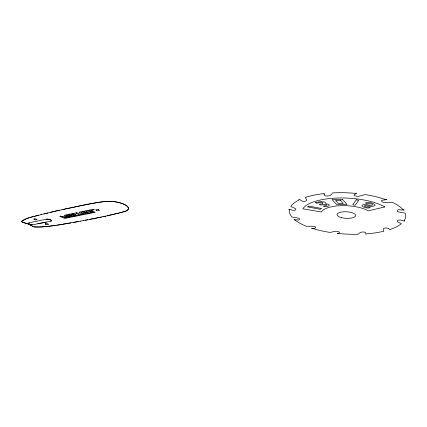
<?xml version="1.0" encoding="UTF-8"?>
<svg xmlns="http://www.w3.org/2000/svg" width="427" height="427" viewBox="0 0 427 427"><rect width="100%" height="100%" fill="white"/><g stroke="black" fill="none" stroke-linecap="round" stroke-linejoin="round"><path stroke-width="0.64" d="M64.525 218.346L59.812 216.308C61.349 216.516 64.546 216.521 66.377 216.793C56.823 219.131 78.029 215.731 64.899 218.41M66.281 215.47L69.366 214.792L68.341 214.407L64.151 215.315L69.211 217.514L73.551 216.606M66.217 215.523L67.295 215.971L70.199 215.4L71.197 215.784L68.347 216.414L69.329 216.879L72.59 216.265L73.46 216.553M82.715 214.343L83.34 214.706L78.798 215.571L77.986 215.16L79.47 214.77L75.654 213.052M71.432 215.171L74.234 214.519L73.07 214.087L73.433 214.135M86.147 213.473L83.873 213.879L80.847 212.502L83.185 212.043L86.169 213.463M91.373 212.411L89.238 212.849M126.664 210.714L126.499 210.799A25.705 8.556 10.9 0 1 125.426 211.269A20.88 6.933 10.8 0 1 124.865 211.466L120.12 212.774M24.259 219.681L21.361 221.437A1.921 0.534 12.3 0 0 21.382 221.608L23.747 222.643A9.106 2.482 12.2 0 1 24.563 222.857L25.012 222.979A16.69 4.5 12.2 0 1 26.052 223.289L26.319 223.374A11.577 3.144 12.2 0 1 30.034 224.794L30.813 225.184A22.108 5.93 12.3 0 1 31.502 225.552L31.95 225.814A6.683 1.825 12.1 0 1 32.271 226.022L32.399 226.113M24.542 219.542L28.758 217.813L38.611 215.235M69.339 214.253L72.964 213.505A1.217 0.374 11.5 0 1 74.277 213.788L75.531 214.343A1.212 0.374 11.4 0 1 75.691 214.909C70.327 214.85 74.805 216.74 76.294 215.464L77.618 215.272A1.206 0.368 11.4 0 1 77.773 215.832L74.367 216.468M86.062 211.402L88.336 210.975L91.389 212.368M119.405 212.956L107.07 215.854M41.408 214.535C34.726 216.532 26.97 217.172 21.377 221.554A2.525 0.699 12.3 0 0 22.103 222.125L28.129 223.988L32.617 226.273A2.178 0.598 12 0 0 34.085 226.876L40.351 227.004A133.662 40.085 14.8 0 0 46.858 226.481L55.206 225.424M41.008 214.626L47.856 212.956M44.002 213.89C63.111 209.262 82.342 205.04 101.754 201.891C109.264 200.562 117.211 201.395 124.241 204.346A11.299 3.763 10.5 0 1 125.052 204.763L127.401 206.422A11.737 3.907 10.5 0 1 127.838 206.924L128.063 207.266A15.884 5.273 10.6 0 1 128.351 207.922A15.142 5.028 10.6 0 1 128.372 208.878L127.844 209.817L126.307 210.895L121.54 212.4L104.423 216.436L83.244 220.642M50.124 212.416L59.689 210.196M62.908 209.47C78.36 206.657 93.726 201.976 109.477 201.282M105.704 216.153L102.923 216.756M101.53 217.049L89.617 219.435M28.972 222.819L46.313 219.216C47.514 218.784 52.98 219.937 50.792 221.197L33.359 224.655A2.786 0.774 12.1 0 1 29.618 224.036A2.786 0.774 12.1 0 1 29.025 222.841M82.384 214.274C80.949 215.763 77.49 211.861 75.563 212.993M73.054 214.087L70.172 214.909L69.74 214.717A1.206 0.368 11.5 0 1 69.564 214.157M89.718 213.436L92.883 212.795A1.233 0.39 11.1 0 0 92.766 212.219L89.414 210.682A1.238 0.395 11.2 0 0 87.695 210.42L84.53 211.071A1.238 0.39 11.3 0 0 84.674 211.653L88.021 213.174A1.228 0.384 11.1 0 0 89.718 213.436A1.228 0.384 11.1 0 1 88.021 213.174M94.202 212.534L95.242 212.31L91.159 210.388L94.33 209.684L93.55 209.305L88.965 210.164L93.967 212.502M37.838 223.764L46.372 222.072M85.528 220.209L87.663 219.809M80.591 221.133L83.943 220.508M80.852 221.085C65.715 223.636 50.535 227.089 35.121 227.084A2.53 0.699 12 0 1 33.445 226.684L33.231 226.598A1.751 0.48 12 0 1 32.959 226.481L32.457 226.155M78.392 221.538L73.423 222.44M88.111 210.975L88.522 211.034M70.983 222.873L56.791 225.189M82.95 212.038L83.372 212.102M84.103 213.884L83.687 213.82M76.999 215.123L77.41 215.181M74.261 215.875L73.209 215.528M76.369 212.753L76.785 212.817M68.315 214.413L68.726 214.477M60.469 216.03L60.874 216.094M70.151 215.405L70.562 215.47M67.418 215.966L67.007 215.902M80.943 214.557L80.527 214.493M65.352 216.372L65.758 216.436M79.027 215.582L78.616 215.518M62.929 216.868L62.523 216.804M72.547 216.27L72.953 216.329M69.51 216.879L69.105 216.82M67.733 217.22L68.139 217.284M65.011 217.77L64.605 217.711M69.313 217.519L68.987 217.455M113.801 201.613L111.495 201.4A27.985 9.116 10.4 0 0 109.979 201.309M114.222 201.667L114.633 201.72A12.49 4.153 10.6 0 1 116.245 201.976L121.279 203.199A10.942 3.651 10.5 0 1 124.241 204.352A12.602 4.195 10.6 0 1 126.835 205.921L128.191 207.485L128.351 208.958A17.87 5.93 10.7 0 1 126.664 210.714M96.566 210.431L96.849 210.532M98.279 209.71L98.562 209.812M88.837 212.79L86.094 211.546M45.769 224.202L45.289 223.78M32.046 224.645A2.861 0.795 12.1 0 1 30.52 224.346M29.148 223.833A2.861 0.795 12.1 0 1 28.481 223.294M46.313 219.216A2.978 0.859 11.9 0 1 50.519 219.873A2.978 0.859 11.9 0 1 50.792 221.197M72.595 213.532A1.212 0.374 11.5 0 1 74.277 213.788M71.651 215.08A1.206 0.368 11.5 0 0 71.821 215.635L73.076 216.19A1.201 0.363 11.4 0 0 74.736 216.441M324.077 194.851C325.342 196.527 328.438 196.212 330.21 195.417A9.495 3.656 3.4 0 0 330.578 195.139L332.766 192.871A58.211 20.629 2.9 0 1 354.768 193.319L356.791 193.175L354.864 194.338A0.902 0.342 2.2 0 0 354.41 194.424C352.707 196.196 357.901 196.569 359.192 196.153A9.778 3.752 2.1 0 0 359.929 196.004L365.181 194.589A58.211 20.629 2.9 0 1 384.823 199.281L386.835 199.553L383.473 200.114A0.902 0.336 1.3 0 0 382.944 200.092C379.379 200.316 382.923 203.006 384.78 202.377A9.837 3.662 1.2 0 0 385.645 202.393L392.28 202.259A58.211 20.629 2.9 0 1 402.816 209.497L404.177 210.068L400.505 209.908A0.886 0.315 1 0 0 400.078 209.796C398.194 208.92 395.317 211.45 398.524 211.904A9.64 3.427 0.9 0 0 399.245 212.075L405.132 213.137A58.211 20.629 2.9 0 1 404.284 220.513L404.684 220.636L404.668 221.186L401.764 220.439A0.854 0.294 1.3 0 0 401.545 220.284C400.387 219.745 396.229 219.91 397.356 221.65A9.25 3.149 1.2 0 0 397.75 221.907L401.332 223.711A58.211 20.629 2.9 0 1 390.689 229.235L390.118 229.817L388.623 228.771A0.817 0.272 1.9 0 0 388.645 228.616C387.086 227.751 384.38 227.65 383.163 228.995A8.807 2.909 1.8 0 0 383.163 229.251L383.836 231.226A58.211 20.629 2.9 0 1 366.836 233.825L365.533 234.183C367.135 231.493 362.128 231.749 360.479 232.416A8.433 2.749 2.7 0 0 360.126 232.619L358.002 234.268A58.211 20.629 2.9 0 1 338.942 233.542L337.25 233.612C342.545 232.32 337.239 230.847 335.046 231.375A8.22 2.69 3.5 0 0 334.437 231.477L330.146 232.437A58.211 20.629 2.9 0 1 313.322 228.685L311.598 228.456C316.183 229.027 317.4 226.401 312.655 226.267A8.198 2.738 4.3 0 0 311.918 226.241L306.405 226.278A58.211 20.629 2.9 0 1 295.254 220.225L293.883 219.724L297.085 219.878A0.779 0.272 4.6 0 0 297.491 219.974C299.69 220.78 300.789 218.245 298.089 218.106A8.364 2.893 4.7 0 0 297.395 217.957L291.854 216.975A58.211 20.629 2.9 0 1 289.485 209.865L288.833 209.187L291.838 209.929A0.806 0.294 4.7 0 0 292.105 210.089C293.168 210.762 297.309 210.217 295.436 208.643A8.684 3.133 4.8 0 0 294.966 208.381L290.808 206.497A58.211 20.629 2.9 0 1 298.985 200.007L298.74 199.82L299.338 199.308L301.259 200.53A0.843 0.315 4.2 0 0 301.291 200.717C302.775 201.603 305.967 201.902 306.751 200.172A9.095 3.421 4.4 0 0 306.666 199.863L305.294 197.455A58.211 20.629 2.9 0 1 322.876 193.714L324.258 193.201L324.344 194.605A0.875 0.336 3.3 0 0 324.104 194.765L324.082 194.819M370.001 207.405L369.931 207.848C367.236 208.349 363.863 207.794 361.877 205.75L362.603 204.971L364.813 204.469L370.535 205.302L372.248 205.184L372.52 204.448L370.924 203.716L367.364 203.69L365.384 202.964C368.554 201.966 372.445 202.579 374.986 204.763L374.842 205.665L373.508 206.188L371.853 206.38L365.138 205.59L364.279 206.124L366.446 207.047L368.725 206.951L370.001 207.405M326.372 204.832L326.212 205.584L323.122 206.065L324.643 206.737L328.363 206.161L329.5 204.811L326.132 203.807L324.888 202.104L320.939 201.608L315.169 202.542L316.62 203.183L320.458 202.569L322.897 202.804L322.593 203.743L319.124 204.293L320.821 205.045L324.125 204.528L326.372 204.832M356.23 199.799L352.803 204.763L355.211 205.259L358.68 200.311L356.23 199.799M308.892 206.118L307.467 206.871L320.074 209.289L321.584 208.525L308.892 206.118M384.77 206.935L368.191 210.879A25.668 9.074 2.9 0 0 341.717 205.654A25.668 9.074 2.9 0 0 321.355 211.984L302.828 208.824A45.283 16.029 2.9 0 1 338.643 197.995A45.283 16.029 2.9 0 1 384.77 206.935M82.523 211.488L79.411 212.128A1.222 0.379 11.4 0 0 79.566 212.699L82.907 214.205A1.217 0.379 11.2 0 0 84.594 214.461L87.711 213.836A1.222 0.384 11.2 0 0 87.578 213.265L84.231 211.744A1.228 0.384 11.3 0 0 82.523 211.488M342.486 199.409L332.046 199.564L336.732 204.65L347.028 204.528L342.486 199.409M340.532 200.402L335.595 200.471L338.355 203.492L343.249 203.433L340.532 200.402M341.456 217.642A9.298 3.288 2.9 0 0 355.622 215.571A9.298 3.288 2.9 0 0 341.931 211.968A9.298 3.288 2.9 0 0 341.456 217.642M45.999 224.303A1.639 0.464 11.8 0 0 48.491 224.415A1.639 0.464 11.8 0 0 46.175 223.518A1.639 0.464 11.8 0 0 45.999 224.303M34.411 219.521A1.66 0.475 12.2 0 0 36.973 219.675A1.66 0.475 12.2 0 0 34.672 218.741A1.66 0.475 12.2 0 0 34.411 219.521M96.587 210.436A1.788 0.571 11 0 0 99.32 210.463A1.788 0.571 11 0 0 96.785 209.465A1.788 0.571 11 0 0 96.587 210.436"/></g></svg>
